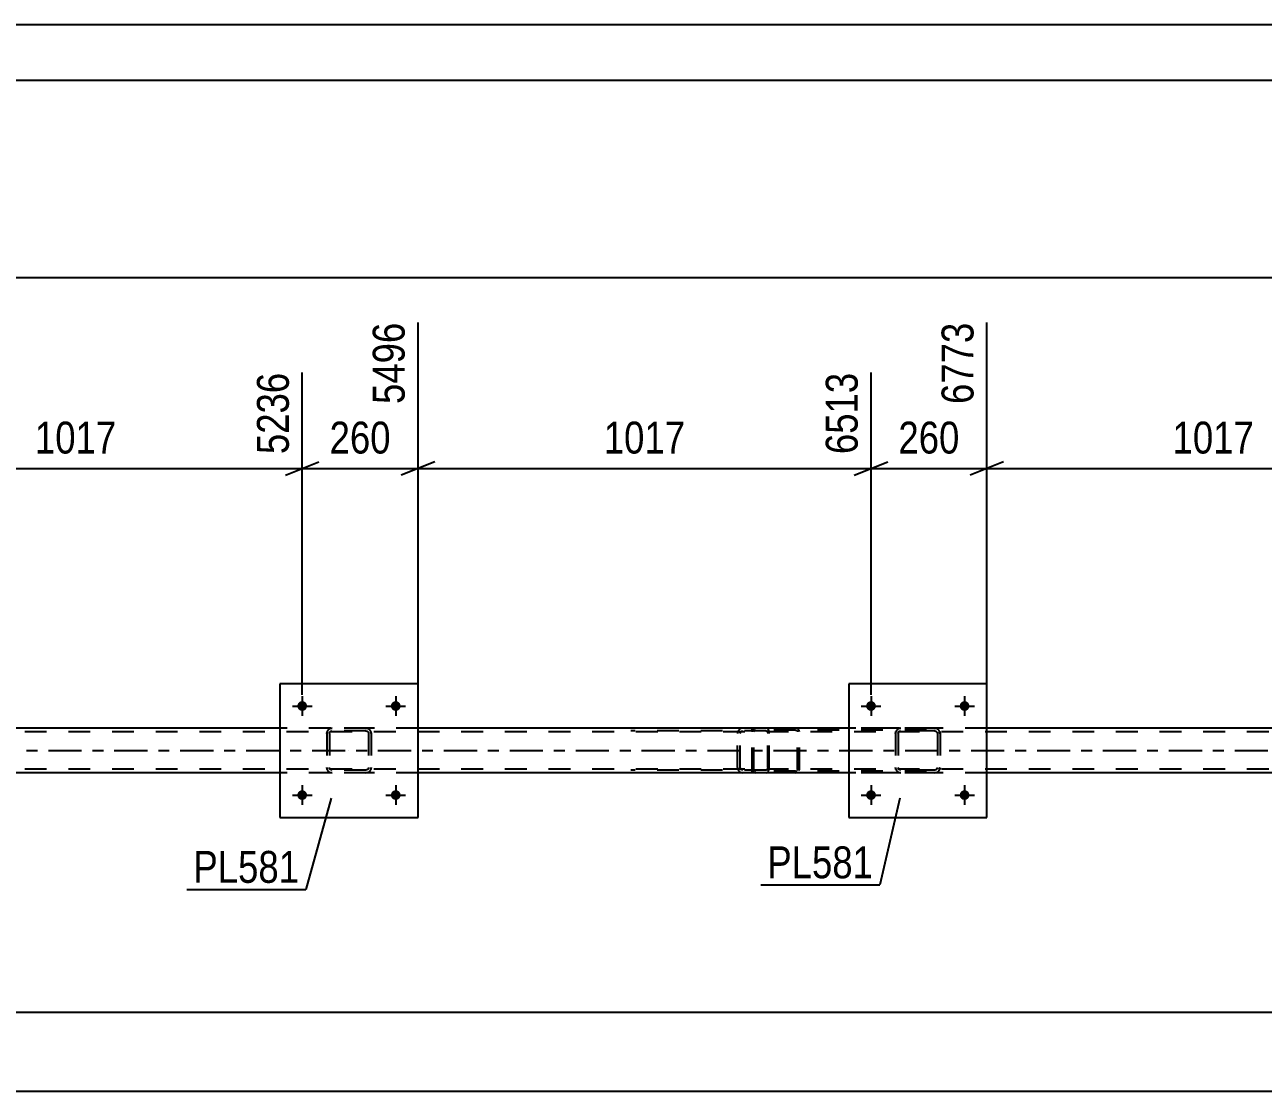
# Model space of a CAD drawing. Header units: millimetres. Extents: x -86 to 755, y -421 to 173.
# Drawn here: x 175.6 to 286.8, y 77.7 to 173.5 of the extents above; entities that cross this region are included whole.
import ezdxf

# ---------------------------------------------------------------- set-up
doc = ezdxf.new("R2010")
doc.units = ezdxf.units.MM
doc.linetypes.add('DXK_LINE_DOT2', pattern=[3.9198, 1.9599, -1.9599])
doc.linetypes.add('DXK_LINE_DOT3', pattern=[5.9187, 2.979, -0.9799, 0.9799, -0.9799])
doc.styles.add('Arial Narrow', font='ARIALN.TTF', dxfattribs={"height": 0.2})

# ---------------------------------------------------------------- blocks, each defined once
blk = doc.blocks.new('Unknown-814409347-1133')
at = {"color": 5, "linetype": 'Continuous'}
for p, q in [((754.89, 173.48), (-86.11, 173.48)), ((749.89, 168.48), (-81.11, 168.48))]:
    blk.add_line(p, q, dxfattribs=at)
blk = doc.blocks.new('Bolt-814409347-2389 - 2380')
at = {"linetype": 'Continuous'}
for points in [[(200.95, 112.29, -1), (200.07, 112.29, -1)], [(209.35, 112.29, -1), (208.47, 112.29, -1)]]:
    blk.add_hatch(color=1, dxfattribs=at).paths.add_polyline_path(points)
at = {"color": 1, "linetype": 'Continuous'}
for p, q in [((200.51, 113.17), (200.51, 111.41)), ((208.91, 113.17), (208.91, 111.41)), ((199.63, 112.29), (201.39, 112.29)), ((208.03, 112.29), (209.79, 112.29))]:
    blk.add_line(p, q, dxfattribs=at)
blk = doc.blocks.new('Bolt-814409347-2390 - 2380')
at = {"linetype": 'Continuous'}
for points in [[(200.95, 104.29, -1), (200.07, 104.29, -1)], [(209.35, 104.29, -1), (208.47, 104.29, -1)]]:
    blk.add_hatch(color=1, dxfattribs=at).paths.add_polyline_path(points)
at = {"color": 1, "linetype": 'Continuous'}
for p, q in [((200.51, 105.17), (200.51, 103.41)), ((208.91, 105.17), (208.91, 103.41)), ((199.63, 104.29), (201.39, 104.29)), ((208.03, 104.29), (209.79, 104.29))]:
    blk.add_line(p, q, dxfattribs=at)
blk = doc.blocks.new('Bolt-814409347-2391 - 2380')
at = {"linetype": 'Continuous'}
for points in [[(252.03, 112.29, -1), (251.15, 112.29, -1)], [(260.43, 112.29, -1), (259.55, 112.29, -1)]]:
    blk.add_hatch(color=1, dxfattribs=at).paths.add_polyline_path(points)
at = {"color": 1, "linetype": 'Continuous'}
for p, q in [((251.59, 113.17), (251.59, 111.41)), ((259.99, 113.17), (259.99, 111.41)), ((250.71, 112.29), (252.47, 112.29)), ((259.11, 112.29), (260.87, 112.29))]:
    blk.add_line(p, q, dxfattribs=at)
blk = doc.blocks.new('Part-814409347-2413 - 2380')
at = {"color": 2, "linetype": 'Continuous'}
for p, q in [((210.91, 114.29), (198.51, 114.29)), ((198.51, 114.29), (198.51, 102.29)), ((210.91, 102.29), (210.91, 114.29)), ((198.51, 102.29), (210.91, 102.29))]:
    blk.add_line(p, q, dxfattribs=at)
blk = doc.blocks.new('Part-814409347-2414 - 2380')
at = {"color": 7, "linetype": 'DXK_LINE_DOT2'}
for p, q in [((203, 110.26), (203.19, 110.29)), ((203.19, 110.29), (203, 110.26)), ((206.23, 110.29), (203.19, 110.29)), ((206.23, 110.29), (206.41, 110.26)), ((206.41, 110.26), (206.23, 110.29)), ((202.71, 109.81), (202.74, 110)), ((202.74, 110), (202.71, 109.81)), ((202.71, 109.81), (202.71, 106.77)), ((202.95, 109.81), (202.97, 109.91)), ((202.95, 109.81), (202.95, 106.77)), ((202.97, 109.91), (203.02, 109.98)), ((203.02, 109.98), (203.1, 110.04)), ((203.1, 110.04), (203.19, 110.05)), ((206.23, 110.05), (203.19, 110.05)), ((206.23, 110.05), (206.32, 110.04)), ((206.32, 110.04), (206.4, 109.98)), ((206.4, 109.98), (206.45, 109.91)), ((206.45, 109.91), (206.47, 109.81)), ((206.47, 109.81), (206.47, 106.77)), ((206.67, 110), (206.71, 109.81)), ((206.71, 109.81), (206.67, 110)), ((206.71, 109.81), (206.71, 106.77)), ((202.74, 106.59), (202.71, 106.77)), ((202.71, 106.77), (202.74, 106.59)), ((202.97, 106.68), (202.95, 106.77)), ((206.47, 106.77), (206.45, 106.68)), ((206.71, 106.77), (206.67, 106.59)), ((206.67, 106.59), (206.71, 106.77)), ((203.02, 106.6), (202.97, 106.68)), ((203.19, 106.29), (203, 106.33)), ((203, 106.33), (203.19, 106.29)), ((203.1, 106.55), (203.02, 106.6)), ((203.19, 106.53), (203.1, 106.55)), ((206.23, 106.53), (203.19, 106.53)), ((206.23, 106.29), (203.19, 106.29)), ((206.32, 106.55), (206.23, 106.53)), ((206.41, 106.33), (206.23, 106.29)), ((206.23, 106.29), (206.41, 106.33)), ((206.4, 106.6), (206.32, 106.55)), ((206.45, 106.68), (206.4, 106.6))]:
    blk.add_line(p, q, dxfattribs=at)
at = {"color": 7, "linetype": 'DXK_LINE_DOT3'}
blk.add_line((204.71, 108.29), (204.71, 108.29), dxfattribs=at)
at = {"color": 7, "linetype": 'DXK_LINE_DOT2'}
for centre, start, end in [((203.19, 109.81), 112.5, 157.5), ((203.19, 109.81), 112.5, 157.5), ((206.23, 109.81), 22.5, 67.5), ((206.23, 109.81), 22.5, 67.5), ((203.19, 106.77), 202.5, 247.5), ((203.19, 106.77), 202.5, 247.5), ((206.23, 106.77), 292.5, 337.5), ((206.23, 106.77), 292.5, 337.5)]:
    blk.add_arc(centre, 0.48, start, end, dxfattribs=at)
blk = doc.blocks.new('Part-814409347-2419 - 2380')
at = {"color": 2, "linetype": 'Continuous'}
for p, q in [((261.99, 114.29), (249.59, 114.29)), ((249.59, 114.29), (249.59, 102.29)), ((261.99, 102.29), (261.99, 114.29)), ((249.59, 102.29), (261.99, 102.29))]:
    blk.add_line(p, q, dxfattribs=at)
blk = doc.blocks.new('Bolt-814409347-2434 - 2380')
at = {"linetype": 'Continuous'}
for points in [[(252.03, 104.29, -1), (251.15, 104.29, -1)], [(260.43, 104.29, -1), (259.55, 104.29, -1)]]:
    blk.add_hatch(color=1, dxfattribs=at).paths.add_polyline_path(points)
at = {"color": 1, "linetype": 'Continuous'}
for p, q in [((251.59, 105.17), (251.59, 103.41)), ((259.99, 105.17), (259.99, 103.41)), ((250.71, 104.29), (252.47, 104.29)), ((259.11, 104.29), (260.87, 104.29))]:
    blk.add_line(p, q, dxfattribs=at)
blk = doc.blocks.new('Part-814409347-2440 - 2380')
at = {"color": 7, "linetype": 'DXK_LINE_DOT2'}
for p, q in [((254.08, 110.26), (254.27, 110.29)), ((254.27, 110.29), (254.08, 110.26)), ((257.31, 110.29), (254.27, 110.29)), ((257.31, 110.29), (257.49, 110.26)), ((257.49, 110.26), (257.31, 110.29)), ((253.79, 109.81), (253.82, 110)), ((253.82, 110), (253.79, 109.81)), ((253.79, 109.81), (253.79, 106.77)), ((254.03, 109.81), (254.05, 109.91)), ((254.03, 109.81), (254.03, 106.77)), ((254.05, 109.91), (254.1, 109.98)), ((254.1, 109.98), (254.18, 110.04)), ((254.18, 110.04), (254.27, 110.05)), ((257.31, 110.05), (254.27, 110.05)), ((257.31, 110.05), (257.4, 110.04)), ((257.4, 110.04), (257.48, 109.98)), ((257.48, 109.98), (257.53, 109.91)), ((257.53, 109.91), (257.55, 109.81)), ((257.55, 109.81), (257.55, 106.77)), ((257.75, 110), (257.79, 109.81)), ((257.79, 109.81), (257.75, 110)), ((257.79, 109.81), (257.79, 106.77)), ((253.82, 106.59), (253.79, 106.77)), ((253.79, 106.77), (253.82, 106.59)), ((254.05, 106.68), (254.03, 106.77)), ((257.55, 106.77), (257.53, 106.68)), ((257.79, 106.77), (257.75, 106.59)), ((257.75, 106.59), (257.79, 106.77)), ((254.1, 106.6), (254.05, 106.68)), ((254.27, 106.29), (254.08, 106.33)), ((254.08, 106.33), (254.27, 106.29)), ((254.18, 106.55), (254.1, 106.6)), ((254.27, 106.53), (254.18, 106.55)), ((257.31, 106.53), (254.27, 106.53)), ((257.31, 106.29), (254.27, 106.29)), ((257.4, 106.55), (257.31, 106.53)), ((257.49, 106.33), (257.31, 106.29)), ((257.31, 106.29), (257.49, 106.33)), ((257.48, 106.6), (257.4, 106.55)), ((257.53, 106.68), (257.48, 106.6))]:
    blk.add_line(p, q, dxfattribs=at)
at = {"color": 7, "linetype": 'DXK_LINE_DOT3'}
blk.add_line((255.79, 108.29), (255.79, 108.29), dxfattribs=at)
at = {"color": 7, "linetype": 'DXK_LINE_DOT2'}
for centre, start, end in [((254.27, 109.81), 112.5, 157.5), ((254.27, 109.81), 112.5, 157.5), ((257.31, 109.81), 22.5, 67.5), ((257.31, 109.81), 22.5, 67.5), ((254.27, 106.77), 202.5, 247.5), ((254.27, 106.77), 202.5, 247.5), ((257.31, 106.77), 292.5, 337.5), ((257.31, 106.77), 292.5, 337.5)]:
    blk.add_arc(centre, 0.48, start, end, dxfattribs=at)
blk = doc.blocks.new('Part-814409347-2552 - 2380')
at = {"color": 2, "linetype": 'Continuous'}
for p, q in [((198.51, 110.29), (159.83, 110.29)), ((249.59, 110.29), (210.91, 110.29)), ((300.67, 110.29), (261.99, 110.29)), ((198.51, 106.29), (159.83, 106.29)), ((249.59, 106.29), (210.91, 106.29)), ((300.67, 106.29), (261.99, 106.29))]:
    blk.add_line(p, q, dxfattribs=at)
at = {"color": 7, "linetype": 'DXK_LINE_DOT2'}
for p, q in [((210.91, 110.29), (198.51, 110.29)), ((261.99, 110.29), (249.59, 110.29)), ((640.09, 109.97), (35.67, 109.97)), ((640.09, 106.61), (35.67, 106.61)), ((210.91, 106.29), (198.51, 106.29)), ((261.99, 106.29), (249.59, 106.29))]:
    blk.add_line(p, q, dxfattribs=at)
at = {"color": 7, "linetype": 'DXK_LINE_DOT3'}
blk.add_line((35.67, 108.29), (640.09, 108.29), dxfattribs=at)
blk = doc.blocks.new('Part-814409347-2648 - 2380')
at = {"color": 7, "linetype": 'DXK_LINE_DOT2'}
for p, q in [((241.25, 110.29), (241.12, 110.27)), ((241.13, 110.09), (241.18, 110.12)), ((241.18, 110.12), (241.25, 110.13)), ((256.58, 110.29), (241.25, 110.29)), ((256.58, 110.13), (241.25, 110.13)), ((244.95, 110.27), (244.82, 110.29)), ((244.82, 110.13), (244.89, 110.12)), ((244.89, 110.12), (244.91, 110.11)), ((244.91, 110.11), (244.94, 110.09)), ((240.93, 110.1), (240.91, 109.97)), ((240.91, 106.61), (240.91, 109.97)), ((241.08, 109.97), (241.09, 110.03)), ((241.08, 106.61), (241.08, 109.97)), ((241.09, 110.03), (241.13, 110.09)), ((244.94, 110.09), (244.98, 110.03)), ((244.98, 110.03), (244.99, 109.97)), ((244.99, 106.61), (244.99, 109.97)), ((245.16, 109.97), (245.14, 110.1)), ((245.16, 106.61), (245.16, 109.97)), ((240.91, 106.61), (240.93, 106.49)), ((241.09, 106.55), (241.08, 106.61)), ((241.13, 106.5), (241.09, 106.55)), ((241.12, 106.32), (241.25, 106.29)), ((241.18, 106.47), (241.13, 106.5)), ((241.25, 106.45), (241.18, 106.47)), ((256.58, 106.45), (241.25, 106.45)), ((256.58, 106.29), (241.25, 106.29)), ((244.82, 106.45), (244.89, 106.47)), ((244.82, 106.29), (244.95, 106.32)), ((244.89, 106.47), (244.91, 106.48)), ((244.91, 106.48), (244.94, 106.5)), ((244.98, 106.55), (244.94, 106.5)), ((244.99, 106.61), (244.98, 106.55)), ((245.14, 106.49), (245.16, 106.61))]:
    blk.add_line(p, q, dxfattribs=at)
for centre, start, end in [((241.24, 109.96), 110.7583, 155.68), ((244.84, 109.96), 24.32, 69.2417), ((241.24, 106.63), 204.32, 249.2417)]:
    blk.add_arc(centre, 0.331, start, end, dxfattribs=at)
blk = doc.blocks.new('Part-814409347-2649 - 2380')
at = {"color": 7, "linetype": 'DXK_LINE_DOT2'}
for p, q in [((242.18, 110.29), (230.03, 110.29)), ((240.09, 110.29), (239.9, 110.26)), ((240.91, 110.05), (240.91, 110.29)), ((242.29, 110.26), (242.18, 110.29)), ((242.38, 110.15), (242.29, 110.26)), ((242.43, 110), (242.38, 110.15)), ((242.18, 110.05), (230.03, 110.05)), ((239.61, 109.9), (239.59, 109.81)), ((239.59, 106.77), (239.59, 109.81)), ((239.63, 110), (239.61, 109.9)), ((239.84, 109.81), (239.86, 109.91)), ((239.84, 106.77), (239.84, 109.81)), ((239.86, 109.91), (239.91, 109.98)), ((239.91, 109.98), (240, 110.04)), ((240, 110.04), (240.09, 110.05)), ((242.18, 110.05), (242.24, 110.04)), ((242.24, 110.04), (242.28, 109.98)), ((242.28, 109.98), (242.31, 109.91)), ((242.31, 109.91), (242.32, 109.81)), ((242.32, 106.77), (242.32, 109.81)), ((242.45, 109.81), (242.43, 110)), ((242.45, 106.77), (242.45, 109.81)), ((239.59, 106.77), (239.61, 106.69)), ((239.86, 106.68), (239.84, 106.77)), ((242.32, 106.77), (242.31, 106.68)), ((242.43, 106.59), (242.45, 106.77)), ((242.18, 106.53), (230.03, 106.53)), ((242.18, 106.29), (230.03, 106.29)), ((239.61, 106.69), (239.63, 106.59)), ((239.91, 106.6), (239.86, 106.68)), ((239.9, 106.33), (240.09, 106.29)), ((240, 106.55), (239.91, 106.6)), ((240.09, 106.53), (240, 106.55)), ((240.91, 106.29), (240.91, 106.53)), ((242.24, 106.55), (242.18, 106.53)), ((242.18, 106.29), (242.29, 106.33)), ((242.28, 106.6), (242.24, 106.55)), ((242.31, 106.68), (242.28, 106.6)), ((242.29, 106.33), (242.38, 106.43)), ((242.38, 106.43), (242.39, 106.47)), ((242.39, 106.47), (242.43, 106.59))]:
    blk.add_line(p, q, dxfattribs=at)
for centre, start, end in [((240.08, 109.8), 111.1941, 156.1506), ((240.08, 106.79), 203.8494, 248.8059)]:
    blk.add_arc(centre, 0.492, start, end, dxfattribs=at)
blk = doc.blocks.new('StraightDimension-814409347-3189 - 2380')
at = {"color": 7, "linetype": 'Continuous'}
blk.add_line((10.44, 77.69), (640.09, 77.69), dxfattribs=at)
blk = doc.blocks.new('StraightDimension-814409347-2692 - 2380')
at = {"color": 7, "linetype": 'Continuous'}
for p, q in [((261.99, 111.29), (261.99, 146.74)), ((302.67, 113.29), (302.67, 142.24)), ((263.49, 134.22), (260.49, 133.02)), ((261.99, 133.62), (302.67, 133.62)), ((301.17, 133.02), (304.17, 134.22))]:
    blk.add_line(p, q, dxfattribs=at)
at = {"color": 0}
blk.add_wipeout([(286.58, 134.37), (286.58, 138.57), (278.07, 138.57), (278.07, 134.37)], dxfattribs=at)
at = {"color": 3, "style": 'Arial Narrow'}
blk.add_text('1017', height=2.863, dxfattribs=at).set_placement((278.67, 134.97))
at = {"color": 0, "linetype": 'Continuous'}
blk.add_wipeout([(302.07, 142.84), (297.87, 142.84), (297.87, 134.32), (302.07, 134.32)], dxfattribs=at)
at = {"color": 3, "linetype": 'Continuous', "style": 'Arial Narrow'}
blk.add_text('7790', height=2.863, rotation=90.0002, dxfattribs=at).set_placement((301.47, 134.92))
blk = doc.blocks.new('StraightDimension-814409347-2693 - 2380')
at = {"color": 7, "linetype": 'Continuous'}
for p, q in [((261.99, 111.29), (261.99, 146.74)), ((251.59, 113.29), (251.59, 142.24)), ((250.09, 133.02), (253.09, 134.22)), ((251.59, 133.62), (261.99, 133.62)), ((263.49, 134.22), (260.49, 133.02))]:
    blk.add_line(p, q, dxfattribs=at)
at = {"color": 0}
blk.add_wipeout([(260.13, 134.37), (260.13, 138.57), (253.45, 138.57), (253.45, 134.37)], dxfattribs=at)
at = {"color": 3, "style": 'Arial Narrow'}
blk.add_text('260', height=2.863, dxfattribs=at).set_placement((254.05, 134.97))
at = {"color": 0, "linetype": 'Continuous'}
blk.add_wipeout([(261.39, 147.34), (257.19, 147.34), (257.19, 138.82), (261.39, 138.82)], dxfattribs=at)
at = {"color": 3, "linetype": 'Continuous', "style": 'Arial Narrow'}
blk.add_text('6773', height=2.863, rotation=90.0002, dxfattribs=at).set_placement((260.79, 139.42))
blk = doc.blocks.new('StraightDimension-814409347-2694 - 2380')
at = {"color": 7, "linetype": 'Continuous'}
for p, q in [((210.91, 111.29), (210.91, 146.74)), ((251.59, 113.29), (251.59, 142.24)), ((212.41, 134.22), (209.41, 133.02)), ((210.91, 133.62), (251.59, 133.62)), ((250.09, 133.02), (253.09, 134.22))]:
    blk.add_line(p, q, dxfattribs=at)
at = {"color": 0}
blk.add_wipeout([(235.5, 134.37), (235.5, 138.57), (226.99, 138.57), (226.99, 134.37)], dxfattribs=at)
at = {"color": 3, "style": 'Arial Narrow'}
blk.add_text('1017', height=2.863, dxfattribs=at).set_placement((227.59, 134.97))
at = {"color": 0, "linetype": 'Continuous'}
blk.add_wipeout([(250.99, 142.84), (246.79, 142.84), (246.79, 134.32), (250.99, 134.32)], dxfattribs=at)
at = {"color": 3, "linetype": 'Continuous', "style": 'Arial Narrow'}
blk.add_text('6513', height=2.863, rotation=90.0002, dxfattribs=at).set_placement((250.39, 134.92))
blk = doc.blocks.new('StraightDimension-814409347-2695 - 2380')
at = {"color": 7, "linetype": 'Continuous'}
for p, q in [((210.91, 111.29), (210.91, 146.74)), ((200.51, 113.29), (200.51, 142.24)), ((199.01, 133.02), (202.01, 134.22)), ((200.51, 133.62), (210.91, 133.62)), ((212.41, 134.22), (209.41, 133.02))]:
    blk.add_line(p, q, dxfattribs=at)
at = {"color": 0}
blk.add_wipeout([(209.05, 134.37), (209.05, 138.57), (202.37, 138.57), (202.37, 134.37)], dxfattribs=at)
at = {"color": 3, "style": 'Arial Narrow'}
blk.add_text('260', height=2.863, dxfattribs=at).set_placement((202.97, 134.97))
at = {"color": 0, "linetype": 'Continuous'}
blk.add_wipeout([(210.31, 147.34), (206.11, 147.34), (206.11, 138.82), (210.31, 138.82)], dxfattribs=at)
at = {"color": 3, "linetype": 'Continuous', "style": 'Arial Narrow'}
blk.add_text('5496', height=2.863, rotation=90.0002, dxfattribs=at).set_placement((209.71, 139.42))
blk = doc.blocks.new('StraightDimension-814409347-2696 - 2380')
at = {"color": 7, "linetype": 'Continuous'}
for p, q in [((159.83, 111.2), (159.83, 146.74)), ((200.51, 113.29), (200.51, 142.24)), ((161.33, 134.22), (158.33, 133.02)), ((159.83, 133.62), (200.51, 133.62)), ((199.01, 133.02), (202.01, 134.22))]:
    blk.add_line(p, q, dxfattribs=at)
at = {"color": 0}
blk.add_wipeout([(184.42, 134.37), (184.42, 138.57), (175.91, 138.57), (175.91, 134.37)], dxfattribs=at)
at = {"color": 3, "style": 'Arial Narrow'}
blk.add_text('1017', height=2.863, dxfattribs=at).set_placement((176.51, 134.97))
at = {"color": 0, "linetype": 'Continuous'}
blk.add_wipeout([(199.91, 142.84), (195.71, 142.84), (195.71, 134.32), (199.91, 134.32)], dxfattribs=at)
at = {"color": 3, "linetype": 'Continuous', "style": 'Arial Narrow'}
blk.add_text('5236', height=2.863, rotation=90.0002, dxfattribs=at).set_placement((199.31, 134.92))
blk = doc.blocks.new('StraightDimension-814409347-3305 - 2380')
at = {"color": 7, "linetype": 'Continuous'}
blk.add_line((9.8, 150.79), (640.73, 150.79), dxfattribs=at)
blk = doc.blocks.new('StraightDimension-814409347-3328 - 2380')
at = {"color": 7, "linetype": 'Continuous'}
blk.add_line((74.61, 84.79), (640.09, 84.79), dxfattribs=at)
blk = doc.blocks.new('Mark-814409347-2409 - 2380')
at = {"color": 30, "linetype": 'Continuous'}
for p in [(203.1, 104.01), (190.14, 95.81)]:
    blk.add_line(p, (200.84, 95.81), dxfattribs=at)
at = {"color": 0}
blk.add_wipeout([(200.24, 96.41), (200.24, 99.41), (190.74, 99.41), (190.74, 96.41)], dxfattribs=at)
blk.add_wipeout([(200.24, 96.41), (200.24, 99.41), (190.74, 99.41), (190.74, 96.41)], dxfattribs=at)
at = {"color": 3, "style": 'Arial Narrow'}
blk.add_text('PL581', height=2.863, dxfattribs=at).set_placement((190.74, 96.41))
blk = doc.blocks.new('Mark-814409347-2415 - 2380')
at = {"color": 30, "linetype": 'Continuous'}
for p in [(254.18, 104.01), (241.68, 96.22)]:
    blk.add_line(p, (252.38, 96.22), dxfattribs=at)
at = {"color": 0}
blk.add_wipeout([(251.78, 96.82), (251.78, 99.82), (242.28, 99.82), (242.28, 96.82)], dxfattribs=at)
blk.add_wipeout([(251.78, 96.82), (251.78, 99.82), (242.28, 99.82), (242.28, 96.82)], dxfattribs=at)
at = {"color": 3, "style": 'Arial Narrow'}
blk.add_text('PL581', height=2.863, dxfattribs=at).set_placement((242.28, 96.82))

msp = doc.modelspace()

# ---------------------------------------------------------------- block references
for name in ['Unknown-814409347-1133', 'Part-814409347-2413 - 2380', 'Part-814409347-2419 - 2380', 'Bolt-814409347-2389 - 2380', 'Bolt-814409347-2391 - 2380', 'Part-814409347-2552 - 2380', 'Part-814409347-2414 - 2380', 'Part-814409347-2649 - 2380', 'Part-814409347-2648 - 2380', 'Part-814409347-2440 - 2380', 'Bolt-814409347-2390 - 2380', 'Bolt-814409347-2434 - 2380']:
    msp.add_blockref(name, (0, 0))

# ---------------------------------------------------------------- next in the draw order: block references
for name in ['StraightDimension-814409347-2692 - 2380', 'StraightDimension-814409347-3189 - 2380']:
    msp.add_blockref(name, (0, 0))

# ---------------------------------------------------------------- next in the draw order: block references
for name in ['StraightDimension-814409347-2693 - 2380', 'StraightDimension-814409347-3328 - 2380']:
    msp.add_blockref(name, (0, 0))

# ---------------------------------------------------------------- next in the draw order: block references
for name in ['StraightDimension-814409347-2694 - 2380', 'Mark-814409347-2409 - 2380', 'Mark-814409347-2415 - 2380']:
    msp.add_blockref(name, (0, 0))

# ---------------------------------------------------------------- next in the draw order: block references
msp.add_blockref('StraightDimension-814409347-2695 - 2380', (0, 0))

# ---------------------------------------------------------------- next in the draw order: block references
msp.add_blockref('StraightDimension-814409347-2696 - 2380', (0, 0))

# ---------------------------------------------------------------- next in the draw order: block references
msp.add_blockref('StraightDimension-814409347-3305 - 2380', (0, 0))

doc.saveas('drawing.dxf')
